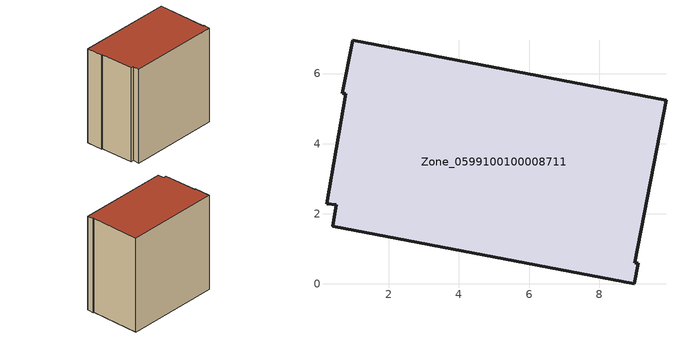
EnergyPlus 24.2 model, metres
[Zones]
Zone_0599100100008711
 floor ground (C_G): 0.5,2.26 0.22,2.29 0.78,5.42 0.68,5.44 0.97,6.96 9.9,5.23 9.01,0.61 9.11,0.59 8.99,0 0.4,1.64 z0
 wall outside (C_F): 9.11,0.59 9.01,0.61 9.9,5.23 0.97,6.96 0.68,5.44 0.78,5.42 0.22,2.29 0.5,2.26 0.4,1.64 8.99,0 9.11,0.59 z0:9.2
 roof outside (C_R): 0.5,2.26 0.4,1.64 8.99,0 9.11,0.59 9.01,0.61 9.9,5.23 0.97,6.96 0.68,5.44 0.78,5.42 0.22,2.29 z9.2
[BUILDING]
Pand.0599100100008711: North Axis=0; Terrain=City; Loads Convergence Tolerance Value=0.04; Temperature Convergence Tolerance Value=0.4; Solar Distribution=FullExterior; Maximum Number of Warmup Days=25; Minimum Number of Warmup Days=1
[Site:Location]
Rotterdam.The.Hague.AP_ZH_NLD Design_Conditions: Latitude=51.96; Longitude=4.45; Time Zone=1; Elevation=-4.5
[SITE:GROUNDTEMPERATURE:BUILDINGSURFACE]
18, 18, 18, 18, 18, 18, 18, 18, 18, 18, 18, 18
[MATERIAL] Thermal Absorptance=0.9; Solar Absorptance=0.7; Visible Absorptance=0.7
Name | Roughness | Thickness | Conductivity | Density | Specific Heat
G.TI.2015-2018 | MediumSmooth | 0.15 | 0.0428571 | 540 | 1210
F.TI.2015-2018 | Rough | 0.3 | 0.0666667 | 1920 | 840
R.TI.2015-2018 | MediumRough | 0.2 | 0.0333333 | 1500 | 1000
[CONSTRUCTION]
C_G: G.TI.2015-2018
C_F: F.TI.2015-2018
C_R: R.TI.2015-2018
[ZONE]
Zone_0599100100008711: Type=1; Multiplier=1; Ceiling Height=Autocalculate; Volume=Autocalculate; Floor Area=autocalculate; Part of Total Floor Area=Yes
[ZONEINFILTRATION:DESIGNFLOWRATE]
Infil_Zone_0599100100008711: Zone or ZoneList or Space or SpaceList=Zone_0599100100008711; Schedule=AlwaysOn; Design Flow Rate Calculation Method=Flow/Area; Flow Rate per Floor Area=0.0015; Constant Term Coefficient=1; Temperature Term Coefficient=0; Velocity Term Coefficient=0; Velocity Squared Term Coefficient=0
[HVACTEMPLATE:ZONE:IDEALLOADSAIRSYSTEM]
Zone_0599100100008711: Maximum Heating Supply Air Temperature=50; Minimum Cooling Supply Air Temperature=13; Maximum Heating Supply Air Humidity Ratio=0.0156; Minimum Cooling Supply Air Humidity Ratio=0.0077; Heating Limit=NoLimit; Cooling Limit=NoLimit; Dehumidification Control Type=ConstantSensibleHeatRatio; Cooling Sensible Heat Ratio=0.7; Dehumidification Setpoint=60; Humidification Control Type=None; Humidification Setpoint=30; Outdoor Air Method=None; Outdoor Air Flow Rate per Person=0.00944; Outdoor Air Flow Rate per Zone Floor Area=0; Outdoor Air Flow Rate per Zone=0; Demand Controlled Ventilation Type=None; Outdoor Air Economizer Type=NoEconomizer; Heat Recovery Type=None; Sensible Heat Recovery Effectiveness=0.7; Latent Heat Recovery Effectiveness=0.65
[ZONECONTROL:THERMOSTAT]
ThermostatControl_Zone_0599100100008711: Zone or ZoneList=Zone_0599100100008711; Control Type Schedule=DualSetpointControlType; Control 1=Thermostat_Zone_0599100100008711; Temperature Difference Between Cutout And Setpoint=0
[THERMOSTATSETPOINT:DUALSETPOINT]
Thermostat_Zone_0599100100008711: Heating Setpoint Temperature Schedule=HeatingSetpoint_Zone_0599100100008711; Cooling Setpoint Temperature Schedule=CoolingSetpoint_Zone_0599100100008711
[SCHEDULE:COMPACT]
HeatingSetpoint_Zone_0599100100008711: Through: 12/31, For: AllDays, Until: 24:00, 21
CoolingSetpoint_Zone_0599100100008711: Through: 12/31, For: AllDays, Until: 24:00, 24
DualSetpointControlType: Through: 12/31, For: AllDays, Until: 24:00, 4
AlwaysOn: Through: 12/31, For: AllDays, Until: 24:00, 1
